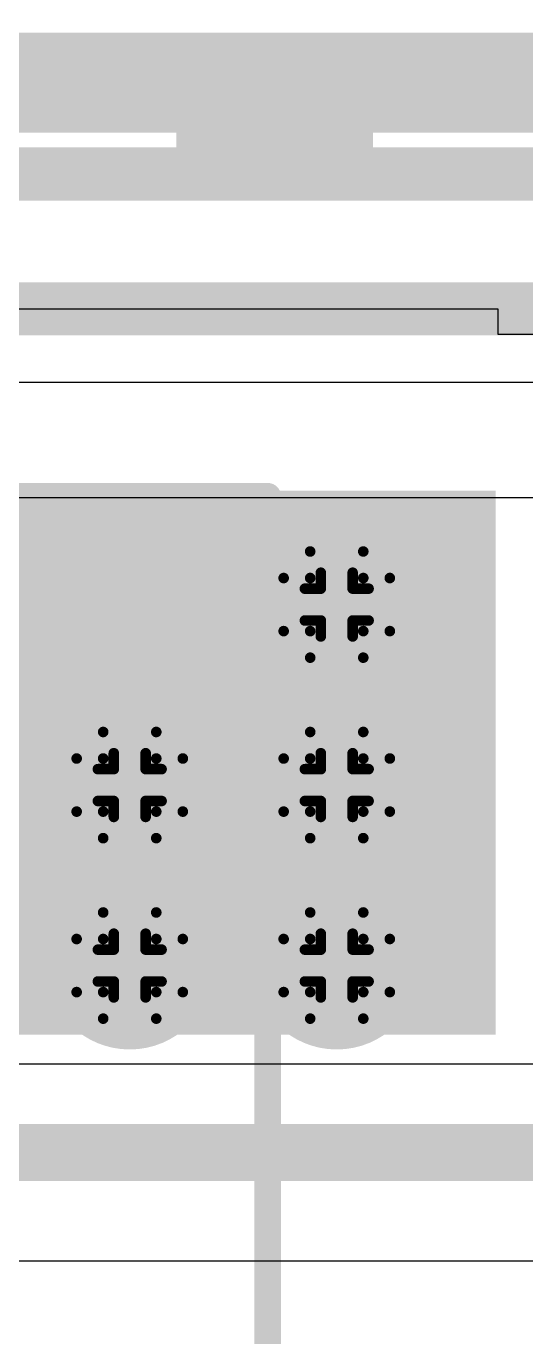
# Model space of a CAD drawing. Header units: inches. Extents: x -4 to 5258, y -4 to 5281.
# Drawn here: x 89.02 to 91.42, y 23.28 to 29.55 of the extents above; entities that cross this region are included whole.
import ezdxf

# ---------------------------------------------------------------- set-up
doc = ezdxf.new("R2010")
doc.units = ezdxf.units.IN
for name, color, linetype in [('Bottom Layer', 5, 'Continuous'), ('Bottom Solder', 6, 'Continuous'), ('Drill Drawing', 1, 'Continuous'), ('Layer 1', 16, 'Continuous'), ('Layer 2', 76, 'Continuous'), ('Top Layer', 1, 'Continuous'), ('Top Overlay', 2, 'Continuous'), ('Top Paste', 8, 'Continuous'), ('Top Solder', 216, 'Continuous'), ('Via Holes', 16, 'Continuous')]:
    doc.layers.add(name, color=color, linetype=linetype)

# ---------------------------------------------------------------- blocks, each defined once
blk = doc.blocks.new('RES_2010_54')
at = {"layer": 'Top Layer'}
for points in [[(-2.8, 1.4), (-1.9, 1.4), (-1.9, -1.4), (-2.8, -1.4)], [(1.9, 1.4), (2.8, 1.4), (2.8, -1.4), (1.9, -1.4)]]:
    blk.add_hatch(color=1, dxfattribs=at).paths.add_polyline_path(points)
at = {"layer": 'Top Paste'}
for points in [[(-2.8, 1.4), (-1.9, 1.4), (-1.9, -1.4), (-2.8, -1.4)], [(1.9, 1.4), (2.8, 1.4), (2.8, -1.4), (1.9, -1.4)]]:
    blk.add_hatch(color=8, dxfattribs=at).paths.add_polyline_path(points)
at = {"layer": 'Top Solder'}
for points in [[(-2.9016, 1.5016), (-1.7984, 1.5016), (-1.7984, -1.5016), (-2.9016, -1.5016)], [(1.7984, 1.5016), (2.9016, 1.5016), (2.9016, -1.5016), (1.7984, -1.5016)]]:
    blk.add_hatch(color=216, dxfattribs=at).paths.add_polyline_path(points)
at = {"layer": 'Top Overlay'}
for points in [[(-2.921, -1.524, 0.127, 0.127, 0), (-2.921, 1.524, 0.127, 0.127, 0)], [(2.921, 1.524, 0.127, 0.127, 0), (-2.921, 1.524, 0.127, 0.127, 0)], [(2.921, -1.524, 0.127, 0.127, 0), (2.921, 1.524, 0.127, 0.127, 0)], [(2.921, -1.524, 0.127, 0.127, 0), (-2.921, -1.524, 0.127, 0.127, 0)]]:
    blk.add_lwpolyline(points, format="xyseb", dxfattribs=at)
for points in [[(-2.9527, 1.524, 0.0635, 0.0635, 1), (-2.8893, 1.524, 0.0635, 0.0635, 1)], [(-2.9527, 1.524, 0.0635, 0.0635, 1), (-2.8893, 1.524, 0.0635, 0.0635, 1)], [(2.8893, 1.524, 0.0635, 0.0635, 1), (2.9527, 1.524, 0.0635, 0.0635, 1)], [(2.8893, 1.524, 0.0635, 0.0635, 1), (2.9527, 1.524, 0.0635, 0.0635, 1)], [(-2.9527, -1.524, 0.0635, 0.0635, 1), (-2.8893, -1.524, 0.0635, 0.0635, 1)], [(-2.9527, -1.524, 0.0635, 0.0635, 1), (-2.8893, -1.524, 0.0635, 0.0635, 1)], [(2.8893, -1.524, 0.0635, 0.0635, 1), (2.9527, -1.524, 0.0635, 0.0635, 1)], [(2.8893, -1.524, 0.0635, 0.0635, 1), (2.9527, -1.524, 0.0635, 0.0635, 1)]]:
    blk.add_lwpolyline(points, format="xyseb", close=True, dxfattribs=at)
blk = doc.blocks.new('C___0402_250')
at = {"layer": 'Top Layer'}
for points in [[(-0.6985, -0.3175), (-0.6985, 0.3175), (-0.2413, 0.3175), (-0.2413, -0.3175)], [(0.2413, -0.3175), (0.2413, 0.3175), (0.6985, 0.3175), (0.6985, -0.3175)]]:
    blk.add_hatch(color=1, dxfattribs=at).paths.add_polyline_path(points)
at = {"layer": 'Top Paste'}
for points in [[(-0.6985, -0.3175), (-0.6985, 0.3175), (-0.2413, 0.3175), (-0.2413, -0.3175)], [(0.2413, -0.3175), (0.2413, 0.3175), (0.6985, 0.3175), (0.6985, -0.3175)]]:
    blk.add_hatch(color=8, dxfattribs=at).paths.add_polyline_path(points)
at = {"layer": 'Top Solder'}
for points in [[(-0.7585, -0.3775), (-0.7585, 0.3775), (-0.1813, 0.3775), (-0.1813, -0.3775)], [(0.1813, -0.3775), (0.1813, 0.3775), (0.7585, 0.3775), (0.7585, -0.3775)]]:
    blk.add_hatch(color=216, dxfattribs=at).paths.add_polyline_path(points)
at = {"layer": 'Top Overlay'}
for points in [[(-0.7874, 0.4064, 0.127, 0.127, 0), (-0.2794, 0.4064, 0.127, 0.127, 0)], [(-0.7874, 0.4064, 0.127, 0.127, 0), (-0.7874, -0.4064, 0.127, 0.127, 0)], [(0.2794, 0.4064, 0.127, 0.127, 0), (0.7874, 0.4064, 0.127, 0.127, 0)], [(0.7874, 0.4064, 0.127, 0.127, 0), (0.7874, -0.4064, 0.127, 0.127, 0)], [(-0.7874, -0.4064, 0.127, 0.127, 0), (-0.2794, -0.4064, 0.127, 0.127, 0)], [(0.2794, -0.4064, 0.127, 0.127, 0), (0.7874, -0.4064, 0.127, 0.127, 0)]]:
    blk.add_lwpolyline(points, format="xyseb", dxfattribs=at)
for points in [[(-0.8191, 0.4064, 0.0635, 0.0635, 1), (-0.7556, 0.4064, 0.0635, 0.0635, 1)], [(-0.8191, 0.4064, 0.0635, 0.0635, 1), (-0.7556, 0.4064, 0.0635, 0.0635, 1)], [(-0.3111, 0.4064, 0.0635, 0.0635, 1), (-0.2477, 0.4064, 0.0635, 0.0635, 1)], [(0.2477, 0.4064, 0.0635, 0.0635, 1), (0.3111, 0.4064, 0.0635, 0.0635, 1)], [(0.7556, 0.4064, 0.0635, 0.0635, 1), (0.8191, 0.4064, 0.0635, 0.0635, 1)], [(0.7556, 0.4064, 0.0635, 0.0635, 1), (0.8191, 0.4064, 0.0635, 0.0635, 1)], [(-0.8191, -0.4064, 0.0635, 0.0635, 1), (-0.7556, -0.4064, 0.0635, 0.0635, 1)], [(-0.8191, -0.4064, 0.0635, 0.0635, 1), (-0.7556, -0.4064, 0.0635, 0.0635, 1)], [(-0.3111, -0.4064, 0.0635, 0.0635, 1), (-0.2477, -0.4064, 0.0635, 0.0635, 1)], [(0.2477, -0.4064, 0.0635, 0.0635, 1), (0.3111, -0.4064, 0.0635, 0.0635, 1)], [(0.7556, -0.4064, 0.0635, 0.0635, 1), (0.8191, -0.4064, 0.0635, 0.0635, 1)], [(0.7556, -0.4064, 0.0635, 0.0635, 1), (0.8191, -0.4064, 0.0635, 0.0635, 1)]]:
    blk.add_lwpolyline(points, format="xyseb", close=True, dxfattribs=at)

msp = doc.modelspace()

# ---------------------------------------------------------------- hatches: boundary and pattern name
at = {"layer": 'Bottom Layer'}
h = msp.add_hatch(color=5, dxfattribs=at)
edge = h.paths.add_edge_path()
edge.add_arc((90.5108, 26.7808), 0.3, 0, 360)
h = msp.add_hatch(color=5, dxfattribs=at)
edge = h.paths.add_edge_path()
edge.add_arc((89.5202, 25.9172), 0.3, 0, 360)
h = msp.add_hatch(color=5, dxfattribs=at)
edge = h.paths.add_edge_path()
edge.add_arc((90.5108, 25.9172), 0.3, 0, 360)
h = msp.add_hatch(color=5, dxfattribs=at)
edge = h.paths.add_edge_path()
edge.add_arc((89.5202, 25.0536), 0.3, 0, 360)
h = msp.add_hatch(color=5, dxfattribs=at)
edge = h.paths.add_edge_path()
edge.add_arc((90.5108, 25.0536), 0.3, 0, 360)
at = {"layer": 'Bottom Solder'}
h = msp.add_hatch(color=6, dxfattribs=at)
edge = h.paths.add_edge_path()
edge.add_arc((90.5108, 26.7808), 0.4016, 0, 360)
h = msp.add_hatch(color=6, dxfattribs=at)
edge = h.paths.add_edge_path()
edge.add_arc((89.5202, 25.9172), 0.4016, 0, 360)
h = msp.add_hatch(color=6, dxfattribs=at)
edge = h.paths.add_edge_path()
edge.add_arc((90.5108, 25.9172), 0.4016, 0, 360)
h = msp.add_hatch(color=6, dxfattribs=at)
edge = h.paths.add_edge_path()
edge.add_arc((89.5202, 25.0536), 0.4016, 0, 360)
h = msp.add_hatch(color=6, dxfattribs=at)
edge = h.paths.add_edge_path()
edge.add_arc((90.5108, 25.0536), 0.4016, 0, 360)
at = {"layer": 'Layer 1'}
h = msp.add_hatch(color=16, dxfattribs=at)
edge = h.paths.add_edge_path()
edge.add_arc((90.5108, 26.7808), 0.3, 0, 360)
h = msp.add_hatch(color=16, dxfattribs=at)
edge = h.paths.add_edge_path()
edge.add_arc((89.5202, 25.9172), 0.3, 0, 360)
h = msp.add_hatch(color=16, dxfattribs=at)
edge = h.paths.add_edge_path()
edge.add_arc((90.5108, 25.9172), 0.3, 0, 360)
h = msp.add_hatch(color=16, dxfattribs=at)
edge = h.paths.add_edge_path()
edge.add_arc((89.5202, 25.0536), 0.3, 0, 360)
h = msp.add_hatch(color=16, dxfattribs=at)
edge = h.paths.add_edge_path()
edge.add_arc((90.5108, 25.0536), 0.3, 0, 360)
at = {"layer": 'Layer 2'}
h = msp.add_hatch(color=76, dxfattribs=at)
edge = h.paths.add_edge_path()
edge.add_arc((90.5108, 26.7808), 0.3, 0, 360)
h = msp.add_hatch(color=76, dxfattribs=at)
edge = h.paths.add_edge_path()
edge.add_arc((89.5202, 25.9172), 0.3, 0, 360)
h = msp.add_hatch(color=76, dxfattribs=at)
edge = h.paths.add_edge_path()
edge.add_arc((90.5108, 25.9172), 0.3, 0, 360)
h = msp.add_hatch(color=76, dxfattribs=at)
edge = h.paths.add_edge_path()
edge.add_arc((89.5202, 25.0536), 0.3, 0, 360)
h = msp.add_hatch(color=76, dxfattribs=at)
edge = h.paths.add_edge_path()
edge.add_arc((90.5108, 25.0536), 0.3, 0, 360)
at = {"layer": 'Top Layer'}
msp.add_hatch(color=1, dxfattribs=at).paths.add_polyline_path([(86.0306, 24.7221), (91.2706, 24.7221), (91.2706, 27.3251), (86.0306, 27.3251)])
h = msp.add_hatch(color=1, dxfattribs=at)
edge = h.paths.add_edge_path()
edge.add_arc((90.5108, 26.7808), 0.3, 0, 360)
h = msp.add_hatch(color=1, dxfattribs=at)
edge = h.paths.add_edge_path()
edge.add_arc((89.5202, 25.9172), 0.3, 0, 360)
h = msp.add_hatch(color=1, dxfattribs=at)
edge = h.paths.add_edge_path()
edge.add_arc((90.5108, 25.9172), 0.3, 0, 360)
h = msp.add_hatch(color=1, dxfattribs=at)
edge = h.paths.add_edge_path()
edge.add_arc((89.5202, 25.0536), 0.3, 0, 360)
h = msp.add_hatch(color=1, dxfattribs=at)
edge = h.paths.add_edge_path()
edge.add_arc((90.5108, 25.0536), 0.3, 0, 360)
at = {"layer": 'Top Solder'}
h = msp.add_hatch(color=216, dxfattribs=at)
edge = h.paths.add_edge_path()
edge.add_arc((90.5108, 26.7808), 0.4016, 0, 360)
h = msp.add_hatch(color=216, dxfattribs=at)
edge = h.paths.add_edge_path()
edge.add_arc((89.5202, 25.9172), 0.4016, 0, 360)
h = msp.add_hatch(color=216, dxfattribs=at)
edge = h.paths.add_edge_path()
edge.add_arc((90.5108, 25.9172), 0.4016, 0, 360)
h = msp.add_hatch(color=216, dxfattribs=at)
edge = h.paths.add_edge_path()
edge.add_arc((89.5202, 25.0536), 0.4016, 0, 360)
h = msp.add_hatch(color=216, dxfattribs=at)
edge = h.paths.add_edge_path()
edge.add_arc((90.5108, 25.0536), 0.4016, 0, 360)
at = {"layer": 'Via Holes'}
h = msp.add_hatch(color=7, dxfattribs=at)
edge = h.paths.add_edge_path()
edge.add_arc((90.5108, 26.7808), 0.15, 0, 360)
h = msp.add_hatch(color=7, dxfattribs=at)
edge = h.paths.add_edge_path()
edge.add_arc((89.5202, 25.9172), 0.15, 0, 360)
h = msp.add_hatch(color=7, dxfattribs=at)
edge = h.paths.add_edge_path()
edge.add_arc((90.5108, 25.9172), 0.15, 0, 360)
h = msp.add_hatch(color=7, dxfattribs=at)
edge = h.paths.add_edge_path()
edge.add_arc((89.5202, 25.0536), 0.15, 0, 360)
h = msp.add_hatch(color=7, dxfattribs=at)
edge = h.paths.add_edge_path()
edge.add_arc((90.5108, 25.0536), 0.15, 0, 360)

# ---------------------------------------------------------------- linework, layer by layer
at = {"layer": 'Drill Drawing'}
for points in [[(90.3838, 26.9078, 0.0508, 0.0508, 0), (90.3838, 27.0348, 0.0508, 0.0508, 0)], [(90.3838, 27.0348, 0.0508, 0.0508, 0), (90.6378, 27.0348, 0.0508, 0.0508, 0)], [(90.6378, 26.9078, 0.0508, 0.0508, 0), (90.6378, 27.0348, 0.0508, 0.0508, 0)], [(90.2568, 26.6538, 0.0508, 0.0508, 0), (90.2568, 26.9078, 0.0508, 0.0508, 0)], [(90.2568, 26.9078, 0.0508, 0.0508, 0), (90.3838, 26.9078, 0.0508, 0.0508, 0)], [(90.4346, 26.857, 0.0508, 0.0508, 0), (90.4346, 26.9332, 0.0508, 0.0508, 0)], [(90.4346, 26.9332, 0.0508, 0.0508, 0), (90.587, 26.9332, 0.0508, 0.0508, 0)], [(90.587, 26.857, 0.0508, 0.0508, 0), (90.587, 26.9332, 0.0508, 0.0508, 0)], [(90.6378, 26.9078, 0.0508, 0.0508, 0), (90.7648, 26.9078, 0.0508, 0.0508, 0)], [(90.7648, 26.6538, 0.0508, 0.0508, 0), (90.7648, 26.9078, 0.0508, 0.0508, 0)], [(90.3584, 26.7046, 0.0508, 0.0508, 0), (90.3584, 26.857, 0.0508, 0.0508, 0)], [(90.3584, 26.857, 0.0508, 0.0508, 0), (90.4346, 26.857, 0.0508, 0.0508, 0)], [(90.587, 26.857, 0.0508, 0.0508, 0), (90.6632, 26.857, 0.0508, 0.0508, 0)], [(90.6632, 26.7046, 0.0508, 0.0508, 0), (90.6632, 26.857, 0.0508, 0.0508, 0)], [(90.3584, 26.7046, 0.0508, 0.0508, 0), (90.4346, 26.7046, 0.0508, 0.0508, 0)], [(90.4346, 26.6284, 0.0508, 0.0508, 0), (90.4346, 26.7046, 0.0508, 0.0508, 0)], [(90.587, 26.7046, 0.0508, 0.0508, 0), (90.6632, 26.7046, 0.0508, 0.0508, 0)], [(90.587, 26.6284, 0.0508, 0.0508, 0), (90.587, 26.7046, 0.0508, 0.0508, 0)], [(90.2568, 26.6538, 0.0508, 0.0508, 0), (90.3838, 26.6538, 0.0508, 0.0508, 0)], [(90.3838, 26.5268, 0.0508, 0.0508, 0), (90.3838, 26.6538, 0.0508, 0.0508, 0)], [(90.4346, 26.6284, 0.0508, 0.0508, 0), (90.587, 26.6284, 0.0508, 0.0508, 0)], [(90.6378, 26.6538, 0.0508, 0.0508, 0), (90.7648, 26.6538, 0.0508, 0.0508, 0)], [(90.6378, 26.5268, 0.0508, 0.0508, 0), (90.6378, 26.6538, 0.0508, 0.0508, 0)], [(90.3838, 26.5268, 0.0508, 0.0508, 0), (90.6378, 26.5268, 0.0508, 0.0508, 0)], [(89.3932, 26.0442, 0.0508, 0.0508, 0), (89.3932, 26.1712, 0.0508, 0.0508, 0)], [(89.3932, 26.1712, 0.0508, 0.0508, 0), (89.6472, 26.1712, 0.0508, 0.0508, 0)], [(89.6472, 26.0442, 0.0508, 0.0508, 0), (89.6472, 26.1712, 0.0508, 0.0508, 0)], [(90.3838, 26.0442, 0.0508, 0.0508, 0), (90.3838, 26.1712, 0.0508, 0.0508, 0)], [(90.3838, 26.1712, 0.0508, 0.0508, 0), (90.6378, 26.1712, 0.0508, 0.0508, 0)], [(90.6378, 26.0442, 0.0508, 0.0508, 0), (90.6378, 26.1712, 0.0508, 0.0508, 0)], [(89.444, 25.9934, 0.0508, 0.0508, 0), (89.444, 26.0696, 0.0508, 0.0508, 0)], [(89.444, 26.0696, 0.0508, 0.0508, 0), (89.5964, 26.0696, 0.0508, 0.0508, 0)], [(89.5964, 25.9934, 0.0508, 0.0508, 0), (89.5964, 26.0696, 0.0508, 0.0508, 0)], [(90.4346, 25.9934, 0.0508, 0.0508, 0), (90.4346, 26.0696, 0.0508, 0.0508, 0)], [(90.4346, 26.0696, 0.0508, 0.0508, 0), (90.587, 26.0696, 0.0508, 0.0508, 0)], [(90.587, 25.9934, 0.0508, 0.0508, 0), (90.587, 26.0696, 0.0508, 0.0508, 0)], [(89.2662, 25.7902, 0.0508, 0.0508, 0), (89.2662, 26.0442, 0.0508, 0.0508, 0)], [(89.2662, 26.0442, 0.0508, 0.0508, 0), (89.3932, 26.0442, 0.0508, 0.0508, 0)], [(89.6472, 26.0442, 0.0508, 0.0508, 0), (89.7742, 26.0442, 0.0508, 0.0508, 0)], [(89.7742, 25.7902, 0.0508, 0.0508, 0), (89.7742, 26.0442, 0.0508, 0.0508, 0)], [(90.2568, 25.7902, 0.0508, 0.0508, 0), (90.2568, 26.0442, 0.0508, 0.0508, 0)], [(90.2568, 26.0442, 0.0508, 0.0508, 0), (90.3838, 26.0442, 0.0508, 0.0508, 0)], [(90.6378, 26.0442, 0.0508, 0.0508, 0), (90.7648, 26.0442, 0.0508, 0.0508, 0)], [(90.7648, 25.7902, 0.0508, 0.0508, 0), (90.7648, 26.0442, 0.0508, 0.0508, 0)], [(89.3678, 25.841, 0.0508, 0.0508, 0), (89.3678, 25.9934, 0.0508, 0.0508, 0)], [(89.3678, 25.9934, 0.0508, 0.0508, 0), (89.444, 25.9934, 0.0508, 0.0508, 0)], [(89.5964, 25.9934, 0.0508, 0.0508, 0), (89.6726, 25.9934, 0.0508, 0.0508, 0)], [(89.6726, 25.841, 0.0508, 0.0508, 0), (89.6726, 25.9934, 0.0508, 0.0508, 0)], [(90.3584, 25.841, 0.0508, 0.0508, 0), (90.3584, 25.9934, 0.0508, 0.0508, 0)], [(90.3584, 25.9934, 0.0508, 0.0508, 0), (90.4346, 25.9934, 0.0508, 0.0508, 0)], [(90.587, 25.9934, 0.0508, 0.0508, 0), (90.6632, 25.9934, 0.0508, 0.0508, 0)], [(90.6632, 25.841, 0.0508, 0.0508, 0), (90.6632, 25.9934, 0.0508, 0.0508, 0)], [(89.3678, 25.841, 0.0508, 0.0508, 0), (89.444, 25.841, 0.0508, 0.0508, 0)], [(89.444, 25.7648, 0.0508, 0.0508, 0), (89.444, 25.841, 0.0508, 0.0508, 0)], [(89.5964, 25.841, 0.0508, 0.0508, 0), (89.6726, 25.841, 0.0508, 0.0508, 0)], [(89.5964, 25.7648, 0.0508, 0.0508, 0), (89.5964, 25.841, 0.0508, 0.0508, 0)], [(90.3584, 25.841, 0.0508, 0.0508, 0), (90.4346, 25.841, 0.0508, 0.0508, 0)], [(90.4346, 25.7648, 0.0508, 0.0508, 0), (90.4346, 25.841, 0.0508, 0.0508, 0)], [(90.587, 25.841, 0.0508, 0.0508, 0), (90.6632, 25.841, 0.0508, 0.0508, 0)], [(90.587, 25.7648, 0.0508, 0.0508, 0), (90.587, 25.841, 0.0508, 0.0508, 0)], [(89.2662, 25.7902, 0.0508, 0.0508, 0), (89.3932, 25.7902, 0.0508, 0.0508, 0)], [(89.3932, 25.6632, 0.0508, 0.0508, 0), (89.3932, 25.7902, 0.0508, 0.0508, 0)], [(89.444, 25.7648, 0.0508, 0.0508, 0), (89.5964, 25.7648, 0.0508, 0.0508, 0)], [(89.6472, 25.7902, 0.0508, 0.0508, 0), (89.7742, 25.7902, 0.0508, 0.0508, 0)], [(89.6472, 25.6632, 0.0508, 0.0508, 0), (89.6472, 25.7902, 0.0508, 0.0508, 0)], [(90.2568, 25.7902, 0.0508, 0.0508, 0), (90.3838, 25.7902, 0.0508, 0.0508, 0)], [(90.3838, 25.6632, 0.0508, 0.0508, 0), (90.3838, 25.7902, 0.0508, 0.0508, 0)], [(90.4346, 25.7648, 0.0508, 0.0508, 0), (90.587, 25.7648, 0.0508, 0.0508, 0)], [(90.6378, 25.7902, 0.0508, 0.0508, 0), (90.7648, 25.7902, 0.0508, 0.0508, 0)], [(90.6378, 25.6632, 0.0508, 0.0508, 0), (90.6378, 25.7902, 0.0508, 0.0508, 0)], [(89.3932, 25.6632, 0.0508, 0.0508, 0), (89.6472, 25.6632, 0.0508, 0.0508, 0)], [(90.3838, 25.6632, 0.0508, 0.0508, 0), (90.6378, 25.6632, 0.0508, 0.0508, 0)], [(89.3932, 25.1806, 0.0508, 0.0508, 0), (89.3932, 25.3076, 0.0508, 0.0508, 0)], [(89.3932, 25.3076, 0.0508, 0.0508, 0), (89.6472, 25.3076, 0.0508, 0.0508, 0)], [(89.6472, 25.1806, 0.0508, 0.0508, 0), (89.6472, 25.3076, 0.0508, 0.0508, 0)], [(90.3838, 25.1806, 0.0508, 0.0508, 0), (90.3838, 25.3076, 0.0508, 0.0508, 0)], [(90.3838, 25.3076, 0.0508, 0.0508, 0), (90.6378, 25.3076, 0.0508, 0.0508, 0)], [(90.6378, 25.1806, 0.0508, 0.0508, 0), (90.6378, 25.3076, 0.0508, 0.0508, 0)], [(89.444, 25.1298, 0.0508, 0.0508, 0), (89.444, 25.206, 0.0508, 0.0508, 0)], [(89.444, 25.206, 0.0508, 0.0508, 0), (89.5964, 25.206, 0.0508, 0.0508, 0)], [(89.5964, 25.1298, 0.0508, 0.0508, 0), (89.5964, 25.206, 0.0508, 0.0508, 0)], [(90.4346, 25.1298, 0.0508, 0.0508, 0), (90.4346, 25.206, 0.0508, 0.0508, 0)], [(90.4346, 25.206, 0.0508, 0.0508, 0), (90.587, 25.206, 0.0508, 0.0508, 0)], [(90.587, 25.1298, 0.0508, 0.0508, 0), (90.587, 25.206, 0.0508, 0.0508, 0)], [(89.2662, 24.9266, 0.0508, 0.0508, 0), (89.2662, 25.1806, 0.0508, 0.0508, 0)], [(89.2662, 25.1806, 0.0508, 0.0508, 0), (89.3932, 25.1806, 0.0508, 0.0508, 0)], [(89.3678, 24.9774, 0.0508, 0.0508, 0), (89.3678, 25.1298, 0.0508, 0.0508, 0)], [(89.3678, 25.1298, 0.0508, 0.0508, 0), (89.444, 25.1298, 0.0508, 0.0508, 0)], [(89.5964, 25.1298, 0.0508, 0.0508, 0), (89.6726, 25.1298, 0.0508, 0.0508, 0)], [(89.6472, 25.1806, 0.0508, 0.0508, 0), (89.7742, 25.1806, 0.0508, 0.0508, 0)], [(89.6726, 24.9774, 0.0508, 0.0508, 0), (89.6726, 25.1298, 0.0508, 0.0508, 0)], [(89.7742, 24.9266, 0.0508, 0.0508, 0), (89.7742, 25.1806, 0.0508, 0.0508, 0)], [(90.2568, 24.9266, 0.0508, 0.0508, 0), (90.2568, 25.1806, 0.0508, 0.0508, 0)], [(90.2568, 25.1806, 0.0508, 0.0508, 0), (90.3838, 25.1806, 0.0508, 0.0508, 0)], [(90.3584, 24.9774, 0.0508, 0.0508, 0), (90.3584, 25.1298, 0.0508, 0.0508, 0)], [(90.3584, 25.1298, 0.0508, 0.0508, 0), (90.4346, 25.1298, 0.0508, 0.0508, 0)], [(90.587, 25.1298, 0.0508, 0.0508, 0), (90.6632, 25.1298, 0.0508, 0.0508, 0)], [(90.6378, 25.1806, 0.0508, 0.0508, 0), (90.7648, 25.1806, 0.0508, 0.0508, 0)], [(90.6632, 24.9774, 0.0508, 0.0508, 0), (90.6632, 25.1298, 0.0508, 0.0508, 0)], [(90.7648, 24.9266, 0.0508, 0.0508, 0), (90.7648, 25.1806, 0.0508, 0.0508, 0)], [(89.3678, 24.9774, 0.0508, 0.0508, 0), (89.444, 24.9774, 0.0508, 0.0508, 0)], [(89.444, 24.9012, 0.0508, 0.0508, 0), (89.444, 24.9774, 0.0508, 0.0508, 0)], [(89.5964, 24.9774, 0.0508, 0.0508, 0), (89.6726, 24.9774, 0.0508, 0.0508, 0)], [(89.5964, 24.9012, 0.0508, 0.0508, 0), (89.5964, 24.9774, 0.0508, 0.0508, 0)], [(90.3584, 24.9774, 0.0508, 0.0508, 0), (90.4346, 24.9774, 0.0508, 0.0508, 0)], [(90.4346, 24.9012, 0.0508, 0.0508, 0), (90.4346, 24.9774, 0.0508, 0.0508, 0)], [(90.587, 24.9774, 0.0508, 0.0508, 0), (90.6632, 24.9774, 0.0508, 0.0508, 0)], [(90.587, 24.9012, 0.0508, 0.0508, 0), (90.587, 24.9774, 0.0508, 0.0508, 0)], [(89.2662, 24.9266, 0.0508, 0.0508, 0), (89.3932, 24.9266, 0.0508, 0.0508, 0)], [(89.3932, 24.7996, 0.0508, 0.0508, 0), (89.3932, 24.9266, 0.0508, 0.0508, 0)], [(89.444, 24.9012, 0.0508, 0.0508, 0), (89.5964, 24.9012, 0.0508, 0.0508, 0)], [(89.6472, 24.9266, 0.0508, 0.0508, 0), (89.7742, 24.9266, 0.0508, 0.0508, 0)], [(89.6472, 24.7996, 0.0508, 0.0508, 0), (89.6472, 24.9266, 0.0508, 0.0508, 0)], [(90.2568, 24.9266, 0.0508, 0.0508, 0), (90.3838, 24.9266, 0.0508, 0.0508, 0)], [(90.3838, 24.7996, 0.0508, 0.0508, 0), (90.3838, 24.9266, 0.0508, 0.0508, 0)], [(90.4346, 24.9012, 0.0508, 0.0508, 0), (90.587, 24.9012, 0.0508, 0.0508, 0)], [(90.6378, 24.9266, 0.0508, 0.0508, 0), (90.7648, 24.9266, 0.0508, 0.0508, 0)], [(90.6378, 24.7996, 0.0508, 0.0508, 0), (90.6378, 24.9266, 0.0508, 0.0508, 0)], [(89.3932, 24.7996, 0.0508, 0.0508, 0), (89.6472, 24.7996, 0.0508, 0.0508, 0)], [(90.3838, 24.7996, 0.0508, 0.0508, 0), (90.6378, 24.7996, 0.0508, 0.0508, 0)]]:
    msp.add_lwpolyline(points, format="xyseb", dxfattribs=at)
for points in [[(90.3711, 27.0348, 0.0254, 0.0254, 1), (90.3965, 27.0348, 0.0254, 0.0254, 1)], [(90.3711, 27.0348, 0.0254, 0.0254, 1), (90.3965, 27.0348, 0.0254, 0.0254, 1)], [(90.6251, 27.0348, 0.0254, 0.0254, 1), (90.6505, 27.0348, 0.0254, 0.0254, 1)], [(90.6251, 27.0348, 0.0254, 0.0254, 1), (90.6505, 27.0348, 0.0254, 0.0254, 1)], [(90.2441, 26.9078, 0.0254, 0.0254, 1), (90.2695, 26.9078, 0.0254, 0.0254, 1)], [(90.2441, 26.9078, 0.0254, 0.0254, 1), (90.2695, 26.9078, 0.0254, 0.0254, 1)], [(90.3711, 26.9078, 0.0254, 0.0254, 1), (90.3965, 26.9078, 0.0254, 0.0254, 1)], [(90.3711, 26.9078, 0.0254, 0.0254, 1), (90.3965, 26.9078, 0.0254, 0.0254, 1)], [(90.4219, 26.9332, 0.0254, 0.0254, 1), (90.4473, 26.9332, 0.0254, 0.0254, 1)], [(90.4219, 26.9332, 0.0254, 0.0254, 1), (90.4473, 26.9332, 0.0254, 0.0254, 1)], [(90.5743, 26.9332, 0.0254, 0.0254, 1), (90.5997, 26.9332, 0.0254, 0.0254, 1)], [(90.5743, 26.9332, 0.0254, 0.0254, 1), (90.5997, 26.9332, 0.0254, 0.0254, 1)], [(90.6251, 26.9078, 0.0254, 0.0254, 1), (90.6505, 26.9078, 0.0254, 0.0254, 1)], [(90.6251, 26.9078, 0.0254, 0.0254, 1), (90.6505, 26.9078, 0.0254, 0.0254, 1)], [(90.7521, 26.9078, 0.0254, 0.0254, 1), (90.7775, 26.9078, 0.0254, 0.0254, 1)], [(90.7521, 26.9078, 0.0254, 0.0254, 1), (90.7775, 26.9078, 0.0254, 0.0254, 1)], [(90.3457, 26.857, 0.0254, 0.0254, 1), (90.3711, 26.857, 0.0254, 0.0254, 1)], [(90.3457, 26.857, 0.0254, 0.0254, 1), (90.3711, 26.857, 0.0254, 0.0254, 1)], [(90.4219, 26.857, 0.0254, 0.0254, 1), (90.4473, 26.857, 0.0254, 0.0254, 1)], [(90.4219, 26.857, 0.0254, 0.0254, 1), (90.4473, 26.857, 0.0254, 0.0254, 1)], [(90.5743, 26.857, 0.0254, 0.0254, 1), (90.5997, 26.857, 0.0254, 0.0254, 1)], [(90.5743, 26.857, 0.0254, 0.0254, 1), (90.5997, 26.857, 0.0254, 0.0254, 1)], [(90.6505, 26.857, 0.0254, 0.0254, 1), (90.6759, 26.857, 0.0254, 0.0254, 1)], [(90.6505, 26.857, 0.0254, 0.0254, 1), (90.6759, 26.857, 0.0254, 0.0254, 1)], [(90.3457, 26.7046, 0.0254, 0.0254, 1), (90.3711, 26.7046, 0.0254, 0.0254, 1)], [(90.3457, 26.7046, 0.0254, 0.0254, 1), (90.3711, 26.7046, 0.0254, 0.0254, 1)], [(90.4219, 26.7046, 0.0254, 0.0254, 1), (90.4473, 26.7046, 0.0254, 0.0254, 1)], [(90.4219, 26.7046, 0.0254, 0.0254, 1), (90.4473, 26.7046, 0.0254, 0.0254, 1)], [(90.5743, 26.7046, 0.0254, 0.0254, 1), (90.5997, 26.7046, 0.0254, 0.0254, 1)], [(90.5743, 26.7046, 0.0254, 0.0254, 1), (90.5997, 26.7046, 0.0254, 0.0254, 1)], [(90.6505, 26.7046, 0.0254, 0.0254, 1), (90.6759, 26.7046, 0.0254, 0.0254, 1)], [(90.6505, 26.7046, 0.0254, 0.0254, 1), (90.6759, 26.7046, 0.0254, 0.0254, 1)], [(90.2441, 26.6538, 0.0254, 0.0254, 1), (90.2695, 26.6538, 0.0254, 0.0254, 1)], [(90.2441, 26.6538, 0.0254, 0.0254, 1), (90.2695, 26.6538, 0.0254, 0.0254, 1)], [(90.3711, 26.6538, 0.0254, 0.0254, 1), (90.3965, 26.6538, 0.0254, 0.0254, 1)], [(90.3711, 26.6538, 0.0254, 0.0254, 1), (90.3965, 26.6538, 0.0254, 0.0254, 1)], [(90.4219, 26.6284, 0.0254, 0.0254, 1), (90.4473, 26.6284, 0.0254, 0.0254, 1)], [(90.4219, 26.6284, 0.0254, 0.0254, 1), (90.4473, 26.6284, 0.0254, 0.0254, 1)], [(90.5743, 26.6284, 0.0254, 0.0254, 1), (90.5997, 26.6284, 0.0254, 0.0254, 1)], [(90.5743, 26.6284, 0.0254, 0.0254, 1), (90.5997, 26.6284, 0.0254, 0.0254, 1)], [(90.6251, 26.6538, 0.0254, 0.0254, 1), (90.6505, 26.6538, 0.0254, 0.0254, 1)], [(90.6251, 26.6538, 0.0254, 0.0254, 1), (90.6505, 26.6538, 0.0254, 0.0254, 1)], [(90.7521, 26.6538, 0.0254, 0.0254, 1), (90.7775, 26.6538, 0.0254, 0.0254, 1)], [(90.7521, 26.6538, 0.0254, 0.0254, 1), (90.7775, 26.6538, 0.0254, 0.0254, 1)], [(90.3711, 26.5268, 0.0254, 0.0254, 1), (90.3965, 26.5268, 0.0254, 0.0254, 1)], [(90.3711, 26.5268, 0.0254, 0.0254, 1), (90.3965, 26.5268, 0.0254, 0.0254, 1)], [(90.6251, 26.5268, 0.0254, 0.0254, 1), (90.6505, 26.5268, 0.0254, 0.0254, 1)], [(90.6251, 26.5268, 0.0254, 0.0254, 1), (90.6505, 26.5268, 0.0254, 0.0254, 1)], [(89.3805, 26.1712, 0.0254, 0.0254, 1), (89.4059, 26.1712, 0.0254, 0.0254, 1)], [(89.3805, 26.1712, 0.0254, 0.0254, 1), (89.4059, 26.1712, 0.0254, 0.0254, 1)], [(89.6345, 26.1712, 0.0254, 0.0254, 1), (89.6599, 26.1712, 0.0254, 0.0254, 1)], [(89.6345, 26.1712, 0.0254, 0.0254, 1), (89.6599, 26.1712, 0.0254, 0.0254, 1)], [(90.3711, 26.1712, 0.0254, 0.0254, 1), (90.3965, 26.1712, 0.0254, 0.0254, 1)], [(90.3711, 26.1712, 0.0254, 0.0254, 1), (90.3965, 26.1712, 0.0254, 0.0254, 1)], [(90.6251, 26.1712, 0.0254, 0.0254, 1), (90.6505, 26.1712, 0.0254, 0.0254, 1)], [(90.6251, 26.1712, 0.0254, 0.0254, 1), (90.6505, 26.1712, 0.0254, 0.0254, 1)], [(89.4313, 26.0696, 0.0254, 0.0254, 1), (89.4567, 26.0696, 0.0254, 0.0254, 1)], [(89.4313, 26.0696, 0.0254, 0.0254, 1), (89.4567, 26.0696, 0.0254, 0.0254, 1)], [(89.5837, 26.0696, 0.0254, 0.0254, 1), (89.6091, 26.0696, 0.0254, 0.0254, 1)], [(89.5837, 26.0696, 0.0254, 0.0254, 1), (89.6091, 26.0696, 0.0254, 0.0254, 1)], [(90.4219, 26.0696, 0.0254, 0.0254, 1), (90.4473, 26.0696, 0.0254, 0.0254, 1)], [(90.4219, 26.0696, 0.0254, 0.0254, 1), (90.4473, 26.0696, 0.0254, 0.0254, 1)], [(90.5743, 26.0696, 0.0254, 0.0254, 1), (90.5997, 26.0696, 0.0254, 0.0254, 1)], [(90.5743, 26.0696, 0.0254, 0.0254, 1), (90.5997, 26.0696, 0.0254, 0.0254, 1)], [(89.2535, 26.0442, 0.0254, 0.0254, 1), (89.2789, 26.0442, 0.0254, 0.0254, 1)], [(89.2535, 26.0442, 0.0254, 0.0254, 1), (89.2789, 26.0442, 0.0254, 0.0254, 1)], [(89.3805, 26.0442, 0.0254, 0.0254, 1), (89.4059, 26.0442, 0.0254, 0.0254, 1)], [(89.3805, 26.0442, 0.0254, 0.0254, 1), (89.4059, 26.0442, 0.0254, 0.0254, 1)], [(89.6345, 26.0442, 0.0254, 0.0254, 1), (89.6599, 26.0442, 0.0254, 0.0254, 1)], [(89.6345, 26.0442, 0.0254, 0.0254, 1), (89.6599, 26.0442, 0.0254, 0.0254, 1)], [(89.7615, 26.0442, 0.0254, 0.0254, 1), (89.7869, 26.0442, 0.0254, 0.0254, 1)], [(89.7615, 26.0442, 0.0254, 0.0254, 1), (89.7869, 26.0442, 0.0254, 0.0254, 1)], [(90.2441, 26.0442, 0.0254, 0.0254, 1), (90.2695, 26.0442, 0.0254, 0.0254, 1)], [(90.2441, 26.0442, 0.0254, 0.0254, 1), (90.2695, 26.0442, 0.0254, 0.0254, 1)], [(90.3711, 26.0442, 0.0254, 0.0254, 1), (90.3965, 26.0442, 0.0254, 0.0254, 1)], [(90.3711, 26.0442, 0.0254, 0.0254, 1), (90.3965, 26.0442, 0.0254, 0.0254, 1)], [(90.6251, 26.0442, 0.0254, 0.0254, 1), (90.6505, 26.0442, 0.0254, 0.0254, 1)], [(90.6251, 26.0442, 0.0254, 0.0254, 1), (90.6505, 26.0442, 0.0254, 0.0254, 1)], [(90.7521, 26.0442, 0.0254, 0.0254, 1), (90.7775, 26.0442, 0.0254, 0.0254, 1)], [(90.7521, 26.0442, 0.0254, 0.0254, 1), (90.7775, 26.0442, 0.0254, 0.0254, 1)], [(89.3551, 25.9934, 0.0254, 0.0254, 1), (89.3805, 25.9934, 0.0254, 0.0254, 1)], [(89.3551, 25.9934, 0.0254, 0.0254, 1), (89.3805, 25.9934, 0.0254, 0.0254, 1)], [(89.4313, 25.9934, 0.0254, 0.0254, 1), (89.4567, 25.9934, 0.0254, 0.0254, 1)], [(89.4313, 25.9934, 0.0254, 0.0254, 1), (89.4567, 25.9934, 0.0254, 0.0254, 1)], [(89.5837, 25.9934, 0.0254, 0.0254, 1), (89.6091, 25.9934, 0.0254, 0.0254, 1)], [(89.5837, 25.9934, 0.0254, 0.0254, 1), (89.6091, 25.9934, 0.0254, 0.0254, 1)], [(89.6599, 25.9934, 0.0254, 0.0254, 1), (89.6853, 25.9934, 0.0254, 0.0254, 1)], [(89.6599, 25.9934, 0.0254, 0.0254, 1), (89.6853, 25.9934, 0.0254, 0.0254, 1)], [(90.3457, 25.9934, 0.0254, 0.0254, 1), (90.3711, 25.9934, 0.0254, 0.0254, 1)], [(90.3457, 25.9934, 0.0254, 0.0254, 1), (90.3711, 25.9934, 0.0254, 0.0254, 1)], [(90.4219, 25.9934, 0.0254, 0.0254, 1), (90.4473, 25.9934, 0.0254, 0.0254, 1)], [(90.4219, 25.9934, 0.0254, 0.0254, 1), (90.4473, 25.9934, 0.0254, 0.0254, 1)], [(90.5743, 25.9934, 0.0254, 0.0254, 1), (90.5997, 25.9934, 0.0254, 0.0254, 1)], [(90.5743, 25.9934, 0.0254, 0.0254, 1), (90.5997, 25.9934, 0.0254, 0.0254, 1)], [(90.6505, 25.9934, 0.0254, 0.0254, 1), (90.6759, 25.9934, 0.0254, 0.0254, 1)], [(90.6505, 25.9934, 0.0254, 0.0254, 1), (90.6759, 25.9934, 0.0254, 0.0254, 1)], [(89.3551, 25.841, 0.0254, 0.0254, 1), (89.3805, 25.841, 0.0254, 0.0254, 1)], [(89.3551, 25.841, 0.0254, 0.0254, 1), (89.3805, 25.841, 0.0254, 0.0254, 1)], [(89.4313, 25.841, 0.0254, 0.0254, 1), (89.4567, 25.841, 0.0254, 0.0254, 1)], [(89.4313, 25.841, 0.0254, 0.0254, 1), (89.4567, 25.841, 0.0254, 0.0254, 1)], [(89.5837, 25.841, 0.0254, 0.0254, 1), (89.6091, 25.841, 0.0254, 0.0254, 1)], [(89.5837, 25.841, 0.0254, 0.0254, 1), (89.6091, 25.841, 0.0254, 0.0254, 1)], [(89.6599, 25.841, 0.0254, 0.0254, 1), (89.6853, 25.841, 0.0254, 0.0254, 1)], [(89.6599, 25.841, 0.0254, 0.0254, 1), (89.6853, 25.841, 0.0254, 0.0254, 1)], [(90.3457, 25.841, 0.0254, 0.0254, 1), (90.3711, 25.841, 0.0254, 0.0254, 1)], [(90.3457, 25.841, 0.0254, 0.0254, 1), (90.3711, 25.841, 0.0254, 0.0254, 1)], [(90.4219, 25.841, 0.0254, 0.0254, 1), (90.4473, 25.841, 0.0254, 0.0254, 1)], [(90.4219, 25.841, 0.0254, 0.0254, 1), (90.4473, 25.841, 0.0254, 0.0254, 1)], [(90.5743, 25.841, 0.0254, 0.0254, 1), (90.5997, 25.841, 0.0254, 0.0254, 1)], [(90.5743, 25.841, 0.0254, 0.0254, 1), (90.5997, 25.841, 0.0254, 0.0254, 1)], [(90.6505, 25.841, 0.0254, 0.0254, 1), (90.6759, 25.841, 0.0254, 0.0254, 1)], [(90.6505, 25.841, 0.0254, 0.0254, 1), (90.6759, 25.841, 0.0254, 0.0254, 1)], [(89.2535, 25.7902, 0.0254, 0.0254, 1), (89.2789, 25.7902, 0.0254, 0.0254, 1)], [(89.2535, 25.7902, 0.0254, 0.0254, 1), (89.2789, 25.7902, 0.0254, 0.0254, 1)], [(89.3805, 25.7902, 0.0254, 0.0254, 1), (89.4059, 25.7902, 0.0254, 0.0254, 1)], [(89.3805, 25.7902, 0.0254, 0.0254, 1), (89.4059, 25.7902, 0.0254, 0.0254, 1)], [(89.4313, 25.7648, 0.0254, 0.0254, 1), (89.4567, 25.7648, 0.0254, 0.0254, 1)], [(89.4313, 25.7648, 0.0254, 0.0254, 1), (89.4567, 25.7648, 0.0254, 0.0254, 1)], [(89.5837, 25.7648, 0.0254, 0.0254, 1), (89.6091, 25.7648, 0.0254, 0.0254, 1)], [(89.5837, 25.7648, 0.0254, 0.0254, 1), (89.6091, 25.7648, 0.0254, 0.0254, 1)], [(89.6345, 25.7902, 0.0254, 0.0254, 1), (89.6599, 25.7902, 0.0254, 0.0254, 1)], [(89.6345, 25.7902, 0.0254, 0.0254, 1), (89.6599, 25.7902, 0.0254, 0.0254, 1)], [(89.7615, 25.7902, 0.0254, 0.0254, 1), (89.7869, 25.7902, 0.0254, 0.0254, 1)], [(89.7615, 25.7902, 0.0254, 0.0254, 1), (89.7869, 25.7902, 0.0254, 0.0254, 1)], [(90.2441, 25.7902, 0.0254, 0.0254, 1), (90.2695, 25.7902, 0.0254, 0.0254, 1)], [(90.2441, 25.7902, 0.0254, 0.0254, 1), (90.2695, 25.7902, 0.0254, 0.0254, 1)], [(90.3711, 25.7902, 0.0254, 0.0254, 1), (90.3965, 25.7902, 0.0254, 0.0254, 1)], [(90.3711, 25.7902, 0.0254, 0.0254, 1), (90.3965, 25.7902, 0.0254, 0.0254, 1)], [(90.4219, 25.7648, 0.0254, 0.0254, 1), (90.4473, 25.7648, 0.0254, 0.0254, 1)], [(90.4219, 25.7648, 0.0254, 0.0254, 1), (90.4473, 25.7648, 0.0254, 0.0254, 1)], [(90.5743, 25.7648, 0.0254, 0.0254, 1), (90.5997, 25.7648, 0.0254, 0.0254, 1)], [(90.5743, 25.7648, 0.0254, 0.0254, 1), (90.5997, 25.7648, 0.0254, 0.0254, 1)], [(90.6251, 25.7902, 0.0254, 0.0254, 1), (90.6505, 25.7902, 0.0254, 0.0254, 1)], [(90.6251, 25.7902, 0.0254, 0.0254, 1), (90.6505, 25.7902, 0.0254, 0.0254, 1)], [(90.7521, 25.7902, 0.0254, 0.0254, 1), (90.7775, 25.7902, 0.0254, 0.0254, 1)], [(90.7521, 25.7902, 0.0254, 0.0254, 1), (90.7775, 25.7902, 0.0254, 0.0254, 1)], [(89.3805, 25.6632, 0.0254, 0.0254, 1), (89.4059, 25.6632, 0.0254, 0.0254, 1)], [(89.3805, 25.6632, 0.0254, 0.0254, 1), (89.4059, 25.6632, 0.0254, 0.0254, 1)], [(89.6345, 25.6632, 0.0254, 0.0254, 1), (89.6599, 25.6632, 0.0254, 0.0254, 1)], [(89.6345, 25.6632, 0.0254, 0.0254, 1), (89.6599, 25.6632, 0.0254, 0.0254, 1)], [(90.3711, 25.6632, 0.0254, 0.0254, 1), (90.3965, 25.6632, 0.0254, 0.0254, 1)], [(90.3711, 25.6632, 0.0254, 0.0254, 1), (90.3965, 25.6632, 0.0254, 0.0254, 1)], [(90.6251, 25.6632, 0.0254, 0.0254, 1), (90.6505, 25.6632, 0.0254, 0.0254, 1)], [(90.6251, 25.6632, 0.0254, 0.0254, 1), (90.6505, 25.6632, 0.0254, 0.0254, 1)], [(89.3805, 25.3076, 0.0254, 0.0254, 1), (89.4059, 25.3076, 0.0254, 0.0254, 1)], [(89.3805, 25.3076, 0.0254, 0.0254, 1), (89.4059, 25.3076, 0.0254, 0.0254, 1)], [(89.6345, 25.3076, 0.0254, 0.0254, 1), (89.6599, 25.3076, 0.0254, 0.0254, 1)], [(89.6345, 25.3076, 0.0254, 0.0254, 1), (89.6599, 25.3076, 0.0254, 0.0254, 1)], [(90.3711, 25.3076, 0.0254, 0.0254, 1), (90.3965, 25.3076, 0.0254, 0.0254, 1)], [(90.3711, 25.3076, 0.0254, 0.0254, 1), (90.3965, 25.3076, 0.0254, 0.0254, 1)], [(90.6251, 25.3076, 0.0254, 0.0254, 1), (90.6505, 25.3076, 0.0254, 0.0254, 1)], [(90.6251, 25.3076, 0.0254, 0.0254, 1), (90.6505, 25.3076, 0.0254, 0.0254, 1)], [(89.4313, 25.206, 0.0254, 0.0254, 1), (89.4567, 25.206, 0.0254, 0.0254, 1)], [(89.4313, 25.206, 0.0254, 0.0254, 1), (89.4567, 25.206, 0.0254, 0.0254, 1)], [(89.5837, 25.206, 0.0254, 0.0254, 1), (89.6091, 25.206, 0.0254, 0.0254, 1)], [(89.5837, 25.206, 0.0254, 0.0254, 1), (89.6091, 25.206, 0.0254, 0.0254, 1)], [(90.4219, 25.206, 0.0254, 0.0254, 1), (90.4473, 25.206, 0.0254, 0.0254, 1)], [(90.4219, 25.206, 0.0254, 0.0254, 1), (90.4473, 25.206, 0.0254, 0.0254, 1)], [(90.5743, 25.206, 0.0254, 0.0254, 1), (90.5997, 25.206, 0.0254, 0.0254, 1)], [(90.5743, 25.206, 0.0254, 0.0254, 1), (90.5997, 25.206, 0.0254, 0.0254, 1)], [(89.2535, 25.1806, 0.0254, 0.0254, 1), (89.2789, 25.1806, 0.0254, 0.0254, 1)], [(89.2535, 25.1806, 0.0254, 0.0254, 1), (89.2789, 25.1806, 0.0254, 0.0254, 1)], [(89.3551, 25.1298, 0.0254, 0.0254, 1), (89.3805, 25.1298, 0.0254, 0.0254, 1)], [(89.3551, 25.1298, 0.0254, 0.0254, 1), (89.3805, 25.1298, 0.0254, 0.0254, 1)], [(89.3805, 25.1806, 0.0254, 0.0254, 1), (89.4059, 25.1806, 0.0254, 0.0254, 1)], [(89.3805, 25.1806, 0.0254, 0.0254, 1), (89.4059, 25.1806, 0.0254, 0.0254, 1)], [(89.4313, 25.1298, 0.0254, 0.0254, 1), (89.4567, 25.1298, 0.0254, 0.0254, 1)], [(89.4313, 25.1298, 0.0254, 0.0254, 1), (89.4567, 25.1298, 0.0254, 0.0254, 1)], [(89.5837, 25.1298, 0.0254, 0.0254, 1), (89.6091, 25.1298, 0.0254, 0.0254, 1)], [(89.5837, 25.1298, 0.0254, 0.0254, 1), (89.6091, 25.1298, 0.0254, 0.0254, 1)], [(89.6345, 25.1806, 0.0254, 0.0254, 1), (89.6599, 25.1806, 0.0254, 0.0254, 1)], [(89.6345, 25.1806, 0.0254, 0.0254, 1), (89.6599, 25.1806, 0.0254, 0.0254, 1)], [(89.6599, 25.1298, 0.0254, 0.0254, 1), (89.6853, 25.1298, 0.0254, 0.0254, 1)], [(89.6599, 25.1298, 0.0254, 0.0254, 1), (89.6853, 25.1298, 0.0254, 0.0254, 1)], [(89.7615, 25.1806, 0.0254, 0.0254, 1), (89.7869, 25.1806, 0.0254, 0.0254, 1)], [(89.7615, 25.1806, 0.0254, 0.0254, 1), (89.7869, 25.1806, 0.0254, 0.0254, 1)], [(90.2441, 25.1806, 0.0254, 0.0254, 1), (90.2695, 25.1806, 0.0254, 0.0254, 1)], [(90.2441, 25.1806, 0.0254, 0.0254, 1), (90.2695, 25.1806, 0.0254, 0.0254, 1)], [(90.3457, 25.1298, 0.0254, 0.0254, 1), (90.3711, 25.1298, 0.0254, 0.0254, 1)], [(90.3457, 25.1298, 0.0254, 0.0254, 1), (90.3711, 25.1298, 0.0254, 0.0254, 1)], [(90.3711, 25.1806, 0.0254, 0.0254, 1), (90.3965, 25.1806, 0.0254, 0.0254, 1)], [(90.3711, 25.1806, 0.0254, 0.0254, 1), (90.3965, 25.1806, 0.0254, 0.0254, 1)], [(90.4219, 25.1298, 0.0254, 0.0254, 1), (90.4473, 25.1298, 0.0254, 0.0254, 1)], [(90.4219, 25.1298, 0.0254, 0.0254, 1), (90.4473, 25.1298, 0.0254, 0.0254, 1)], [(90.5743, 25.1298, 0.0254, 0.0254, 1), (90.5997, 25.1298, 0.0254, 0.0254, 1)], [(90.5743, 25.1298, 0.0254, 0.0254, 1), (90.5997, 25.1298, 0.0254, 0.0254, 1)], [(90.6251, 25.1806, 0.0254, 0.0254, 1), (90.6505, 25.1806, 0.0254, 0.0254, 1)], [(90.6251, 25.1806, 0.0254, 0.0254, 1), (90.6505, 25.1806, 0.0254, 0.0254, 1)], [(90.6505, 25.1298, 0.0254, 0.0254, 1), (90.6759, 25.1298, 0.0254, 0.0254, 1)], [(90.6505, 25.1298, 0.0254, 0.0254, 1), (90.6759, 25.1298, 0.0254, 0.0254, 1)], [(90.7521, 25.1806, 0.0254, 0.0254, 1), (90.7775, 25.1806, 0.0254, 0.0254, 1)], [(90.7521, 25.1806, 0.0254, 0.0254, 1), (90.7775, 25.1806, 0.0254, 0.0254, 1)], [(89.3551, 24.9774, 0.0254, 0.0254, 1), (89.3805, 24.9774, 0.0254, 0.0254, 1)], [(89.3551, 24.9774, 0.0254, 0.0254, 1), (89.3805, 24.9774, 0.0254, 0.0254, 1)], [(89.4313, 24.9774, 0.0254, 0.0254, 1), (89.4567, 24.9774, 0.0254, 0.0254, 1)], [(89.4313, 24.9774, 0.0254, 0.0254, 1), (89.4567, 24.9774, 0.0254, 0.0254, 1)], [(89.5837, 24.9774, 0.0254, 0.0254, 1), (89.6091, 24.9774, 0.0254, 0.0254, 1)], [(89.5837, 24.9774, 0.0254, 0.0254, 1), (89.6091, 24.9774, 0.0254, 0.0254, 1)], [(89.6599, 24.9774, 0.0254, 0.0254, 1), (89.6853, 24.9774, 0.0254, 0.0254, 1)], [(89.6599, 24.9774, 0.0254, 0.0254, 1), (89.6853, 24.9774, 0.0254, 0.0254, 1)], [(90.3457, 24.9774, 0.0254, 0.0254, 1), (90.3711, 24.9774, 0.0254, 0.0254, 1)], [(90.3457, 24.9774, 0.0254, 0.0254, 1), (90.3711, 24.9774, 0.0254, 0.0254, 1)], [(90.4219, 24.9774, 0.0254, 0.0254, 1), (90.4473, 24.9774, 0.0254, 0.0254, 1)], [(90.4219, 24.9774, 0.0254, 0.0254, 1), (90.4473, 24.9774, 0.0254, 0.0254, 1)], [(90.5743, 24.9774, 0.0254, 0.0254, 1), (90.5997, 24.9774, 0.0254, 0.0254, 1)], [(90.5743, 24.9774, 0.0254, 0.0254, 1), (90.5997, 24.9774, 0.0254, 0.0254, 1)], [(90.6505, 24.9774, 0.0254, 0.0254, 1), (90.6759, 24.9774, 0.0254, 0.0254, 1)], [(90.6505, 24.9774, 0.0254, 0.0254, 1), (90.6759, 24.9774, 0.0254, 0.0254, 1)], [(89.2535, 24.9266, 0.0254, 0.0254, 1), (89.2789, 24.9266, 0.0254, 0.0254, 1)], [(89.2535, 24.9266, 0.0254, 0.0254, 1), (89.2789, 24.9266, 0.0254, 0.0254, 1)], [(89.3805, 24.9266, 0.0254, 0.0254, 1), (89.4059, 24.9266, 0.0254, 0.0254, 1)], [(89.3805, 24.9266, 0.0254, 0.0254, 1), (89.4059, 24.9266, 0.0254, 0.0254, 1)], [(89.4313, 24.9012, 0.0254, 0.0254, 1), (89.4567, 24.9012, 0.0254, 0.0254, 1)], [(89.4313, 24.9012, 0.0254, 0.0254, 1), (89.4567, 24.9012, 0.0254, 0.0254, 1)], [(89.5837, 24.9012, 0.0254, 0.0254, 1), (89.6091, 24.9012, 0.0254, 0.0254, 1)], [(89.5837, 24.9012, 0.0254, 0.0254, 1), (89.6091, 24.9012, 0.0254, 0.0254, 1)], [(89.6345, 24.9266, 0.0254, 0.0254, 1), (89.6599, 24.9266, 0.0254, 0.0254, 1)], [(89.6345, 24.9266, 0.0254, 0.0254, 1), (89.6599, 24.9266, 0.0254, 0.0254, 1)], [(89.7615, 24.9266, 0.0254, 0.0254, 1), (89.7869, 24.9266, 0.0254, 0.0254, 1)], [(89.7615, 24.9266, 0.0254, 0.0254, 1), (89.7869, 24.9266, 0.0254, 0.0254, 1)], [(90.2441, 24.9266, 0.0254, 0.0254, 1), (90.2695, 24.9266, 0.0254, 0.0254, 1)], [(90.2441, 24.9266, 0.0254, 0.0254, 1), (90.2695, 24.9266, 0.0254, 0.0254, 1)], [(90.3711, 24.9266, 0.0254, 0.0254, 1), (90.3965, 24.9266, 0.0254, 0.0254, 1)], [(90.3711, 24.9266, 0.0254, 0.0254, 1), (90.3965, 24.9266, 0.0254, 0.0254, 1)], [(90.4219, 24.9012, 0.0254, 0.0254, 1), (90.4473, 24.9012, 0.0254, 0.0254, 1)], [(90.4219, 24.9012, 0.0254, 0.0254, 1), (90.4473, 24.9012, 0.0254, 0.0254, 1)], [(90.5743, 24.9012, 0.0254, 0.0254, 1), (90.5997, 24.9012, 0.0254, 0.0254, 1)], [(90.5743, 24.9012, 0.0254, 0.0254, 1), (90.5997, 24.9012, 0.0254, 0.0254, 1)], [(90.6251, 24.9266, 0.0254, 0.0254, 1), (90.6505, 24.9266, 0.0254, 0.0254, 1)], [(90.6251, 24.9266, 0.0254, 0.0254, 1), (90.6505, 24.9266, 0.0254, 0.0254, 1)], [(90.7521, 24.9266, 0.0254, 0.0254, 1), (90.7775, 24.9266, 0.0254, 0.0254, 1)], [(90.7521, 24.9266, 0.0254, 0.0254, 1), (90.7775, 24.9266, 0.0254, 0.0254, 1)], [(89.3805, 24.7996, 0.0254, 0.0254, 1), (89.4059, 24.7996, 0.0254, 0.0254, 1)], [(89.3805, 24.7996, 0.0254, 0.0254, 1), (89.4059, 24.7996, 0.0254, 0.0254, 1)], [(89.6345, 24.7996, 0.0254, 0.0254, 1), (89.6599, 24.7996, 0.0254, 0.0254, 1)], [(89.6345, 24.7996, 0.0254, 0.0254, 1), (89.6599, 24.7996, 0.0254, 0.0254, 1)], [(90.3711, 24.7996, 0.0254, 0.0254, 1), (90.3965, 24.7996, 0.0254, 0.0254, 1)], [(90.3711, 24.7996, 0.0254, 0.0254, 1), (90.3965, 24.7996, 0.0254, 0.0254, 1)], [(90.6251, 24.7996, 0.0254, 0.0254, 1), (90.6505, 24.7996, 0.0254, 0.0254, 1)], [(90.6251, 24.7996, 0.0254, 0.0254, 1), (90.6505, 24.7996, 0.0254, 0.0254, 1)]]:
    msp.add_lwpolyline(points, format="xyseb", close=True, dxfattribs=at)
at = {"layer": 'Layer 2'}
for points in [[(53.0426, 29.391, 0.254, 0.254, 0), (116.0246, 29.391, 0.254, 0.254, 0)], [(84.2387, 28.841, 0.254, 0.254, 0), (91.9998, 28.841, 0.254, 0.254, 0)], [(84.5142, 28.1957, 0.254, 0.254, 0), (91.6707, 28.1957, 0.254, 0.254, 0)], [(85.9817, 24.1496, 0.254, 0.254, 0), (92.8646, 24.1496, 0.254, 0.254, 0)]]:
    msp.add_lwpolyline(points, format="xyseb", dxfattribs=at)
at = {"layer": 'Top Layer'}
for p, q in [((84.4961, 28.1957), (91.2815, 28.1957)), ((91.2815, 28.1957), (91.2815, 28.074)), ((91.2815, 28.074), (92.0895, 28.074)), ((92.2811, 27.8437), (84.8427, 27.8437)), ((87.0729, 27.2939), (91.9059, 27.2939)), ((92.9455, 24.5814), (85.9809, 24.5814)), ((86.1167, 23.64), (93.3198, 23.64))]:
    msp.add_line(p, q, dxfattribs=at)
for points in [[(85.846, 29.1661, 0.254, 0.254, 0), (90.2137, 29.1661, 0.254, 0.254, 0)], [(90.2137, 29.1661, 0.254, 0.254, 0), (91.6625, 29.1661, 0.254, 0.254, 0)], [(85.9809, 24.169, 0.254, 0.254, 0), (93.1163, 24.169, 0.254, 0.254, 0)]]:
    msp.add_lwpolyline(points, format="xyseb", dxfattribs=at)
msp.add_lwpolyline([(90.1502, 29.1661, 0.127, 0.127, 1), (90.2772, 29.1661, 0.127, 0.127, 1)], format="xyseb", close=True, dxfattribs=at)
msp.add_lwpolyline([(90.1502, 29.1661, 0.127, 0.127, 1), (90.2772, 29.1661, 0.127, 0.127, 1)], format="xyseb", close=True, dxfattribs=at)

# ---------------------------------------------------------------- block references
for name, p, rotation in [('C___0402_250', (90.2137, 29.636), 90), ('RES_2010_54', (88.6567, 24.3782), 270)]:
    msp.add_blockref(name, p, dxfattribs=dict(rotation=rotation))

doc.saveas('drawing.dxf')
